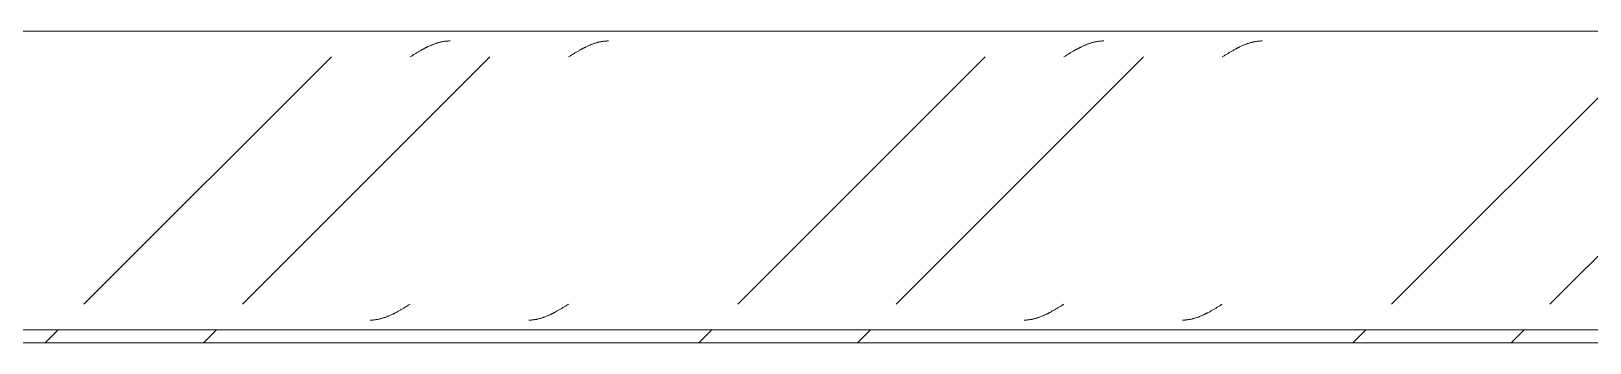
# Model space of a CAD drawing. Header units: centimetres. Extents: x -6111 to 13767, y -285 to 1600.
# Drawn here: x -5306.4 to -5186.5, y 930.5 to 954.5 of the extents above; entities that cross this region are included whole.
import ezdxf

# ---------------------------------------------------------------- set-up
doc = ezdxf.new("R2010")
doc.units = ezdxf.units.CM
doc.layers.add('S-BEAM', color=7, linetype='Continuous', lineweight=9)
pattern_1 = [(45, (0, 0), (-25.14472, 25.14472), []), (45, (0, 38.1), (-25.14472, 25.14472), [])]

# ---------------------------------------------------------------- blocks, each defined once
blk = doc.blocks.new('FP_38-Elevación Eje 1')
at = {"layer": 'S-BEAM', "color": 9, "true_color": 0xc0c0c0}
for p, q in [((-5276.22, 953.18), (-5276.17, 953.21)), ((-5276.17, 953.21), (-5276.12, 953.23)), ((-5276.12, 953.23), (-5276.07, 953.26)), ((-5276.07, 953.26), (-5276.02, 953.28)), ((-5276.02, 953.28), (-5275.97, 953.31)), ((-5275.97, 953.31), (-5275.92, 953.33)), ((-5275.92, 953.33), (-5275.88, 953.35)), ((-5275.88, 953.35), (-5275.83, 953.38)), ((-5275.83, 953.38), (-5275.78, 953.4)), ((-5275.78, 953.4), (-5275.73, 953.42)), ((-5275.73, 953.42), (-5275.68, 953.44)), ((-5275.68, 953.44), (-5275.63, 953.46)), ((-5275.63, 953.46), (-5275.58, 953.48)), ((-5275.58, 953.48), (-5275.54, 953.5)), ((-5275.54, 953.5), (-5275.49, 953.52)), ((-5275.49, 953.52), (-5275.44, 953.54)), ((-5275.44, 953.54), (-5275.39, 953.55)), ((-5275.39, 953.55), (-5275.34, 953.57)), ((-5275.34, 953.57), (-5275.29, 953.59)), ((-5275.29, 953.59), (-5275.24, 953.6)), ((-5275.24, 953.6), (-5275.2, 953.62)), ((-5275.2, 953.62), (-5275.15, 953.63)), ((-5275.15, 953.63), (-5275.1, 953.65)), ((-5275.1, 953.65), (-5275.05, 953.66)), ((-5275.05, 953.66), (-5275, 953.67)), ((-5275, 953.67), (-5274.95, 953.69)), ((-5274.95, 953.69), (-5274.9, 953.7)), ((-5274.9, 953.7), (-5274.86, 953.71)), ((-5274.86, 953.71), (-5274.81, 953.72)), ((-5274.81, 953.72), (-5274.76, 953.73)), ((-5274.76, 953.73), (-5274.71, 953.73)), ((-5274.71, 953.73), (-5274.66, 953.74)), ((-5274.66, 953.74), (-5274.61, 953.75)), ((-5274.61, 953.75), (-5274.56, 953.76)), ((-5274.56, 953.76), (-5274.52, 953.76)), ((-5274.52, 953.76), (-5274.47, 953.77)), ((-5274.47, 953.77), (-5274.42, 953.77)), ((-5274.42, 953.77), (-5274.37, 953.77)), ((-5274.37, 953.77), (-5274.32, 953.78)), ((-5274.32, 953.78), (-5274.27, 953.78)), ((-5274.27, 953.78), (-5274.22, 953.78)), ((-5264.03, 953.18), (-5263.98, 953.21)), ((-5263.98, 953.21), (-5263.93, 953.23)), ((-5263.93, 953.23), (-5263.88, 953.26)), ((-5263.88, 953.26), (-5263.83, 953.28)), ((-5263.83, 953.28), (-5263.78, 953.31)), ((-5263.78, 953.31), (-5263.74, 953.33)), ((-5263.74, 953.33), (-5263.69, 953.35)), ((-5263.69, 953.35), (-5263.64, 953.38)), ((-5263.64, 953.38), (-5263.59, 953.4)), ((-5263.59, 953.4), (-5263.54, 953.42)), ((-5263.54, 953.42), (-5263.49, 953.44)), ((-5263.49, 953.44), (-5263.44, 953.46)), ((-5263.44, 953.46), (-5263.4, 953.48)), ((-5263.4, 953.48), (-5263.35, 953.5)), ((-5263.35, 953.5), (-5263.3, 953.52)), ((-5263.3, 953.52), (-5263.25, 953.54)), ((-5263.25, 953.54), (-5263.2, 953.55)), ((-5263.2, 953.55), (-5263.15, 953.57)), ((-5263.15, 953.57), (-5263.1, 953.59)), ((-5263.1, 953.59), (-5263.06, 953.6)), ((-5263.06, 953.6), (-5263.01, 953.62)), ((-5263.01, 953.62), (-5262.96, 953.63)), ((-5262.96, 953.63), (-5262.91, 953.65)), ((-5262.91, 953.65), (-5262.86, 953.66)), ((-5262.86, 953.66), (-5262.81, 953.67)), ((-5262.81, 953.67), (-5262.76, 953.69)), ((-5262.76, 953.69), (-5262.71, 953.7)), ((-5262.71, 953.7), (-5262.67, 953.71)), ((-5262.67, 953.71), (-5262.62, 953.72)), ((-5262.62, 953.72), (-5262.57, 953.73)), ((-5262.57, 953.73), (-5262.52, 953.73)), ((-5262.52, 953.73), (-5262.47, 953.74)), ((-5262.47, 953.74), (-5262.42, 953.75)), ((-5262.42, 953.75), (-5262.37, 953.76)), ((-5262.37, 953.76), (-5262.33, 953.76)), ((-5262.33, 953.76), (-5262.28, 953.77)), ((-5262.28, 953.77), (-5262.23, 953.77)), ((-5262.23, 953.77), (-5262.18, 953.77)), ((-5262.18, 953.77), (-5262.13, 953.78)), ((-5262.13, 953.78), (-5262.08, 953.78)), ((-5262.08, 953.78), (-5262.03, 953.78)), ((-5225.93, 953.18), (-5225.88, 953.21)), ((-5225.88, 953.21), (-5225.83, 953.23)), ((-5225.83, 953.23), (-5225.78, 953.26)), ((-5225.78, 953.26), (-5225.73, 953.28)), ((-5225.73, 953.28), (-5225.68, 953.31)), ((-5225.68, 953.31), (-5225.64, 953.33)), ((-5225.64, 953.33), (-5225.59, 953.35)), ((-5225.59, 953.35), (-5225.54, 953.38)), ((-5225.54, 953.38), (-5225.49, 953.4)), ((-5225.49, 953.4), (-5225.44, 953.42)), ((-5225.44, 953.42), (-5225.39, 953.44)), ((-5225.39, 953.44), (-5225.34, 953.46)), ((-5225.34, 953.46), (-5225.3, 953.48)), ((-5225.3, 953.48), (-5225.25, 953.5)), ((-5225.25, 953.5), (-5225.2, 953.52)), ((-5225.2, 953.52), (-5225.15, 953.54)), ((-5225.15, 953.54), (-5225.1, 953.55)), ((-5225.1, 953.55), (-5225.05, 953.57)), ((-5225.05, 953.57), (-5225, 953.59)), ((-5225, 953.59), (-5224.96, 953.6)), ((-5224.96, 953.6), (-5224.91, 953.62)), ((-5224.91, 953.62), (-5224.86, 953.63)), ((-5224.86, 953.63), (-5224.81, 953.65)), ((-5224.81, 953.65), (-5224.76, 953.66)), ((-5224.76, 953.66), (-5224.71, 953.67)), ((-5224.71, 953.67), (-5224.66, 953.69)), ((-5224.66, 953.69), (-5224.61, 953.7)), ((-5224.61, 953.7), (-5224.57, 953.71)), ((-5224.57, 953.71), (-5224.52, 953.72)), ((-5224.52, 953.72), (-5224.47, 953.73)), ((-5224.47, 953.73), (-5224.42, 953.73)), ((-5224.42, 953.73), (-5224.37, 953.74)), ((-5224.37, 953.74), (-5224.32, 953.75)), ((-5224.32, 953.75), (-5224.27, 953.76)), ((-5224.27, 953.76), (-5224.23, 953.76)), ((-5224.23, 953.76), (-5224.18, 953.77)), ((-5224.18, 953.77), (-5224.13, 953.77)), ((-5224.13, 953.77), (-5224.08, 953.77)), ((-5224.08, 953.77), (-5224.03, 953.78)), ((-5224.03, 953.78), (-5223.98, 953.78)), ((-5223.98, 953.78), (-5223.93, 953.78)), ((-5213.74, 953.18), (-5213.69, 953.21)), ((-5213.69, 953.21), (-5213.64, 953.23)), ((-5213.64, 953.23), (-5213.59, 953.26)), ((-5213.59, 953.26), (-5213.54, 953.28)), ((-5213.54, 953.28), (-5213.49, 953.31)), ((-5213.49, 953.31), (-5213.45, 953.33)), ((-5213.45, 953.33), (-5213.4, 953.35)), ((-5213.4, 953.35), (-5213.35, 953.38)), ((-5213.35, 953.38), (-5213.3, 953.4)), ((-5213.3, 953.4), (-5213.25, 953.42)), ((-5213.25, 953.42), (-5213.2, 953.44)), ((-5213.2, 953.44), (-5213.15, 953.46)), ((-5213.15, 953.46), (-5213.11, 953.48)), ((-5213.11, 953.48), (-5213.06, 953.5)), ((-5213.06, 953.5), (-5213.01, 953.52)), ((-5213.01, 953.52), (-5212.96, 953.54)), ((-5212.96, 953.54), (-5212.91, 953.55)), ((-5212.91, 953.55), (-5212.86, 953.57)), ((-5212.86, 953.57), (-5212.81, 953.59)), ((-5212.81, 953.59), (-5212.77, 953.6)), ((-5212.77, 953.6), (-5212.72, 953.62)), ((-5212.72, 953.62), (-5212.67, 953.63)), ((-5212.67, 953.63), (-5212.62, 953.65)), ((-5212.62, 953.65), (-5212.57, 953.66)), ((-5212.57, 953.66), (-5212.52, 953.67)), ((-5212.52, 953.67), (-5212.47, 953.69)), ((-5212.47, 953.69), (-5212.43, 953.7)), ((-5212.43, 953.7), (-5212.38, 953.71)), ((-5212.38, 953.71), (-5212.33, 953.72)), ((-5212.33, 953.72), (-5212.28, 953.73)), ((-5212.28, 953.73), (-5212.23, 953.73)), ((-5212.23, 953.73), (-5212.18, 953.74)), ((-5212.18, 953.74), (-5212.13, 953.75)), ((-5212.13, 953.75), (-5212.09, 953.76)), ((-5212.09, 953.76), (-5212.04, 953.76)), ((-5212.04, 953.76), (-5211.99, 953.77)), ((-5211.99, 953.77), (-5211.94, 953.77)), ((-5211.94, 953.77), (-5211.89, 953.77)), ((-5211.89, 953.77), (-5211.84, 953.78)), ((-5211.84, 953.78), (-5211.79, 953.78)), ((-5211.79, 953.78), (-5211.75, 953.78)), ((-5277.29, 952.55), (-5277.24, 952.58)), ((-5277.24, 952.58), (-5277.19, 952.61)), ((-5277.19, 952.61), (-5277.14, 952.64)), ((-5277.14, 952.64), (-5277.09, 952.67)), ((-5277.09, 952.67), (-5277.04, 952.7)), ((-5277.04, 952.7), (-5276.99, 952.73)), ((-5276.99, 952.73), (-5276.95, 952.76)), ((-5276.95, 952.76), (-5276.9, 952.79)), ((-5276.9, 952.79), (-5276.85, 952.82)), ((-5276.85, 952.82), (-5276.8, 952.85)), ((-5276.8, 952.85), (-5276.75, 952.88)), ((-5276.75, 952.88), (-5276.7, 952.91)), ((-5276.7, 952.91), (-5276.65, 952.94)), ((-5276.65, 952.94), (-5276.61, 952.96)), ((-5276.61, 952.96), (-5276.56, 952.99)), ((-5276.56, 952.99), (-5276.51, 953.02)), ((-5276.51, 953.02), (-5276.46, 953.05)), ((-5276.46, 953.05), (-5276.41, 953.08)), ((-5276.41, 953.08), (-5276.36, 953.1)), ((-5276.36, 953.1), (-5276.31, 953.13)), ((-5276.31, 953.13), (-5276.27, 953.16)), ((-5276.27, 953.16), (-5276.22, 953.18)), ((-5265.1, 952.55), (-5265.05, 952.58)), ((-5265.05, 952.58), (-5265, 952.61)), ((-5265, 952.61), (-5264.95, 952.64)), ((-5264.95, 952.64), (-5264.9, 952.67)), ((-5264.9, 952.67), (-5264.85, 952.7)), ((-5264.85, 952.7), (-5264.8, 952.73)), ((-5264.8, 952.73), (-5264.76, 952.76)), ((-5264.76, 952.76), (-5264.71, 952.79)), ((-5264.71, 952.79), (-5264.66, 952.82)), ((-5264.66, 952.82), (-5264.61, 952.85)), ((-5264.61, 952.85), (-5264.56, 952.88)), ((-5264.56, 952.88), (-5264.51, 952.91)), ((-5264.51, 952.91), (-5264.46, 952.94)), ((-5264.46, 952.94), (-5264.42, 952.96)), ((-5264.42, 952.96), (-5264.37, 952.99)), ((-5264.37, 952.99), (-5264.32, 953.02)), ((-5264.32, 953.02), (-5264.27, 953.05)), ((-5264.27, 953.05), (-5264.22, 953.08)), ((-5264.22, 953.08), (-5264.17, 953.1)), ((-5264.17, 953.1), (-5264.12, 953.13)), ((-5264.12, 953.13), (-5264.08, 953.16)), ((-5264.08, 953.16), (-5264.03, 953.18)), ((-5227, 952.55), (-5226.95, 952.58)), ((-5226.95, 952.58), (-5226.9, 952.61)), ((-5226.9, 952.61), (-5226.85, 952.64)), ((-5226.85, 952.64), (-5226.8, 952.67)), ((-5226.8, 952.67), (-5226.75, 952.7)), ((-5226.75, 952.7), (-5226.7, 952.73)), ((-5226.7, 952.73), (-5226.66, 952.76)), ((-5226.66, 952.76), (-5226.61, 952.79)), ((-5226.61, 952.79), (-5226.56, 952.82)), ((-5226.56, 952.82), (-5226.51, 952.85)), ((-5226.51, 952.85), (-5226.46, 952.88)), ((-5226.46, 952.88), (-5226.41, 952.91)), ((-5226.41, 952.91), (-5226.36, 952.94)), ((-5226.36, 952.94), (-5226.32, 952.96)), ((-5226.32, 952.96), (-5226.27, 952.99)), ((-5226.27, 952.99), (-5226.22, 953.02)), ((-5226.22, 953.02), (-5226.17, 953.05)), ((-5226.17, 953.05), (-5226.12, 953.08)), ((-5226.12, 953.08), (-5226.07, 953.1)), ((-5226.07, 953.1), (-5226.02, 953.13)), ((-5226.02, 953.13), (-5225.98, 953.16)), ((-5225.98, 953.16), (-5225.93, 953.18)), ((-5214.81, 952.55), (-5214.76, 952.58)), ((-5214.76, 952.58), (-5214.71, 952.61)), ((-5214.71, 952.61), (-5214.66, 952.64)), ((-5214.66, 952.64), (-5214.61, 952.67)), ((-5214.61, 952.67), (-5214.56, 952.7)), ((-5214.56, 952.7), (-5214.52, 952.73)), ((-5214.52, 952.73), (-5214.47, 952.76)), ((-5214.47, 952.76), (-5214.42, 952.79)), ((-5214.42, 952.79), (-5214.37, 952.82)), ((-5214.37, 952.82), (-5214.32, 952.85)), ((-5214.32, 952.85), (-5214.27, 952.88)), ((-5214.27, 952.88), (-5214.22, 952.91)), ((-5214.22, 952.91), (-5214.17, 952.94)), ((-5214.17, 952.94), (-5214.13, 952.96)), ((-5214.13, 952.96), (-5214.08, 952.99)), ((-5214.08, 952.99), (-5214.03, 953.02)), ((-5214.03, 953.02), (-5213.98, 953.05)), ((-5213.98, 953.05), (-5213.93, 953.08)), ((-5213.93, 953.08), (-5213.88, 953.1)), ((-5213.88, 953.1), (-5213.83, 953.13)), ((-5213.83, 953.13), (-5213.79, 953.16)), ((-5213.79, 953.16), (-5213.74, 953.18))]:
    blk.add_line(p, q, dxfattribs=at)
blk = doc.blocks.new('FP_39-Elevación Eje 1')
at = {"layer": 'S-BEAM', "color": 9, "true_color": 0xc0c0c0}
for p, q in [((-5278.5, 932.8), (-5278.45, 932.83)), ((-5278.45, 932.83), (-5278.4, 932.85)), ((-5278.4, 932.85), (-5278.35, 932.88)), ((-5278.35, 932.88), (-5278.31, 932.9)), ((-5278.31, 932.9), (-5278.26, 932.93)), ((-5278.26, 932.93), (-5278.21, 932.96)), ((-5278.21, 932.96), (-5278.16, 932.99)), ((-5278.16, 932.99), (-5278.11, 933.01)), ((-5278.11, 933.01), (-5278.06, 933.04)), ((-5278.06, 933.04), (-5278.01, 933.07)), ((-5278.01, 933.07), (-5277.97, 933.1)), ((-5277.97, 933.1), (-5277.92, 933.13)), ((-5277.92, 933.13), (-5277.87, 933.15)), ((-5277.87, 933.15), (-5277.82, 933.18)), ((-5277.82, 933.18), (-5277.77, 933.21)), ((-5277.77, 933.21), (-5277.72, 933.24)), ((-5277.72, 933.24), (-5277.67, 933.27)), ((-5277.67, 933.27), (-5277.63, 933.3)), ((-5277.63, 933.3), (-5277.58, 933.33)), ((-5277.58, 933.33), (-5277.53, 933.36)), ((-5277.53, 933.36), (-5277.48, 933.39)), ((-5277.48, 933.39), (-5277.43, 933.42)), ((-5277.43, 933.42), (-5277.38, 933.45)), ((-5277.38, 933.45), (-5277.33, 933.48)), ((-5277.33, 933.48), (-5277.29, 933.51)), ((-5266.31, 932.8), (-5266.26, 932.83)), ((-5266.26, 932.83), (-5266.21, 932.85)), ((-5266.21, 932.85), (-5266.17, 932.88)), ((-5266.17, 932.88), (-5266.12, 932.9)), ((-5266.12, 932.9), (-5266.07, 932.93)), ((-5266.07, 932.93), (-5266.02, 932.96)), ((-5266.02, 932.96), (-5265.97, 932.99)), ((-5265.97, 932.99), (-5265.92, 933.01)), ((-5265.92, 933.01), (-5265.87, 933.04)), ((-5265.87, 933.04), (-5265.83, 933.07)), ((-5265.83, 933.07), (-5265.78, 933.1)), ((-5265.78, 933.1), (-5265.73, 933.13)), ((-5265.73, 933.13), (-5265.68, 933.15)), ((-5265.68, 933.15), (-5265.63, 933.18)), ((-5265.63, 933.18), (-5265.58, 933.21)), ((-5265.58, 933.21), (-5265.53, 933.24)), ((-5265.53, 933.24), (-5265.49, 933.27)), ((-5265.49, 933.27), (-5265.44, 933.3)), ((-5265.44, 933.3), (-5265.39, 933.33)), ((-5265.39, 933.33), (-5265.34, 933.36)), ((-5265.34, 933.36), (-5265.29, 933.39)), ((-5265.29, 933.39), (-5265.24, 933.42)), ((-5265.24, 933.42), (-5265.19, 933.45)), ((-5265.19, 933.45), (-5265.14, 933.48)), ((-5265.14, 933.48), (-5265.1, 933.51)), ((-5228.21, 932.8), (-5228.16, 932.83)), ((-5228.16, 932.83), (-5228.11, 932.85)), ((-5228.11, 932.85), (-5228.07, 932.88)), ((-5228.07, 932.88), (-5228.02, 932.9)), ((-5228.02, 932.9), (-5227.97, 932.93)), ((-5227.97, 932.93), (-5227.92, 932.96)), ((-5227.92, 932.96), (-5227.87, 932.99)), ((-5227.87, 932.99), (-5227.82, 933.01)), ((-5227.82, 933.01), (-5227.77, 933.04)), ((-5227.77, 933.04), (-5227.73, 933.07)), ((-5227.73, 933.07), (-5227.68, 933.1)), ((-5227.68, 933.1), (-5227.63, 933.13)), ((-5227.63, 933.13), (-5227.58, 933.15)), ((-5227.58, 933.15), (-5227.53, 933.18)), ((-5227.53, 933.18), (-5227.48, 933.21)), ((-5227.48, 933.21), (-5227.43, 933.24)), ((-5227.43, 933.24), (-5227.39, 933.27)), ((-5227.39, 933.27), (-5227.34, 933.3)), ((-5227.34, 933.3), (-5227.29, 933.33)), ((-5227.29, 933.33), (-5227.24, 933.36)), ((-5227.24, 933.36), (-5227.19, 933.39)), ((-5227.19, 933.39), (-5227.14, 933.42)), ((-5227.14, 933.42), (-5227.09, 933.45)), ((-5227.09, 933.45), (-5227.04, 933.48)), ((-5227.04, 933.48), (-5227, 933.51)), ((-5216.02, 932.8), (-5215.97, 932.83)), ((-5215.97, 932.83), (-5215.92, 932.85)), ((-5215.92, 932.85), (-5215.88, 932.88)), ((-5215.88, 932.88), (-5215.83, 932.9)), ((-5215.83, 932.9), (-5215.78, 932.93)), ((-5215.78, 932.93), (-5215.73, 932.96)), ((-5215.73, 932.96), (-5215.68, 932.99)), ((-5215.68, 932.99), (-5215.63, 933.01)), ((-5215.63, 933.01), (-5215.58, 933.04)), ((-5215.58, 933.04), (-5215.54, 933.07)), ((-5215.54, 933.07), (-5215.49, 933.1)), ((-5215.49, 933.1), (-5215.44, 933.13)), ((-5215.44, 933.13), (-5215.39, 933.15)), ((-5215.39, 933.15), (-5215.34, 933.18)), ((-5215.34, 933.18), (-5215.29, 933.21)), ((-5215.29, 933.21), (-5215.24, 933.24)), ((-5215.24, 933.24), (-5215.2, 933.27)), ((-5215.2, 933.27), (-5215.15, 933.3)), ((-5215.15, 933.3), (-5215.1, 933.33)), ((-5215.1, 933.33), (-5215.05, 933.36)), ((-5215.05, 933.36), (-5215, 933.39)), ((-5215, 933.39), (-5214.95, 933.42)), ((-5214.95, 933.42), (-5214.9, 933.45)), ((-5214.9, 933.45), (-5214.86, 933.48)), ((-5214.86, 933.48), (-5214.81, 933.51)), ((-5280.35, 932.28), (-5280.3, 932.28)), ((-5280.3, 932.28), (-5280.25, 932.29)), ((-5280.25, 932.29), (-5280.2, 932.29)), ((-5280.2, 932.29), (-5280.15, 932.29)), ((-5280.15, 932.29), (-5280.1, 932.3)), ((-5280.1, 932.3), (-5280.06, 932.3)), ((-5280.06, 932.3), (-5280.01, 932.31)), ((-5280.01, 932.31), (-5279.96, 932.31)), ((-5279.96, 932.31), (-5279.91, 932.32)), ((-5279.91, 932.32), (-5279.86, 932.33)), ((-5279.86, 932.33), (-5279.81, 932.33)), ((-5279.81, 932.33), (-5279.76, 932.34)), ((-5279.76, 932.34), (-5279.72, 932.35)), ((-5279.72, 932.35), (-5279.67, 932.36)), ((-5279.67, 932.36), (-5279.62, 932.38)), ((-5279.62, 932.38), (-5279.57, 932.39)), ((-5279.57, 932.39), (-5279.52, 932.4)), ((-5279.52, 932.4), (-5279.47, 932.41)), ((-5279.47, 932.41), (-5279.42, 932.43)), ((-5279.42, 932.43), (-5279.38, 932.44)), ((-5279.38, 932.44), (-5279.33, 932.46)), ((-5279.33, 932.46), (-5279.28, 932.47)), ((-5279.28, 932.47), (-5279.23, 932.49)), ((-5279.23, 932.49), (-5279.18, 932.51)), ((-5279.18, 932.51), (-5279.13, 932.52)), ((-5279.13, 932.52), (-5279.08, 932.54)), ((-5279.08, 932.54), (-5279.04, 932.56)), ((-5279.04, 932.56), (-5278.99, 932.58)), ((-5278.99, 932.58), (-5278.94, 932.6)), ((-5278.94, 932.6), (-5278.89, 932.62)), ((-5278.89, 932.62), (-5278.84, 932.64)), ((-5278.84, 932.64), (-5278.79, 932.66)), ((-5278.79, 932.66), (-5278.74, 932.69)), ((-5278.74, 932.69), (-5278.69, 932.71)), ((-5278.69, 932.71), (-5278.65, 932.73)), ((-5278.65, 932.73), (-5278.6, 932.75)), ((-5278.6, 932.75), (-5278.55, 932.78)), ((-5278.55, 932.78), (-5278.5, 932.8)), ((-5268.16, 932.28), (-5268.11, 932.28)), ((-5268.11, 932.28), (-5268.06, 932.29)), ((-5268.06, 932.29), (-5268.01, 932.29)), ((-5268.01, 932.29), (-5267.96, 932.29)), ((-5267.96, 932.29), (-5267.91, 932.3)), ((-5267.91, 932.3), (-5267.87, 932.3)), ((-5267.87, 932.3), (-5267.82, 932.31)), ((-5267.82, 932.31), (-5267.77, 932.31)), ((-5267.77, 932.31), (-5267.72, 932.32)), ((-5267.72, 932.32), (-5267.67, 932.33)), ((-5267.67, 932.33), (-5267.62, 932.33)), ((-5267.62, 932.33), (-5267.57, 932.34)), ((-5267.57, 932.34), (-5267.53, 932.35)), ((-5267.53, 932.35), (-5267.48, 932.36)), ((-5267.48, 932.36), (-5267.43, 932.38)), ((-5267.43, 932.38), (-5267.38, 932.39)), ((-5267.38, 932.39), (-5267.33, 932.4)), ((-5267.33, 932.4), (-5267.28, 932.41)), ((-5267.28, 932.41), (-5267.23, 932.43)), ((-5267.23, 932.43), (-5267.19, 932.44)), ((-5267.19, 932.44), (-5267.14, 932.46)), ((-5267.14, 932.46), (-5267.09, 932.47)), ((-5267.09, 932.47), (-5267.04, 932.49)), ((-5267.04, 932.49), (-5266.99, 932.51)), ((-5266.99, 932.51), (-5266.94, 932.52)), ((-5266.94, 932.52), (-5266.89, 932.54)), ((-5266.89, 932.54), (-5266.85, 932.56)), ((-5266.85, 932.56), (-5266.8, 932.58)), ((-5266.8, 932.58), (-5266.75, 932.6)), ((-5266.75, 932.6), (-5266.7, 932.62)), ((-5266.7, 932.62), (-5266.65, 932.64)), ((-5266.65, 932.64), (-5266.6, 932.66)), ((-5266.6, 932.66), (-5266.55, 932.69)), ((-5266.55, 932.69), (-5266.51, 932.71)), ((-5266.51, 932.71), (-5266.46, 932.73)), ((-5266.46, 932.73), (-5266.41, 932.75)), ((-5266.41, 932.75), (-5266.36, 932.78)), ((-5266.36, 932.78), (-5266.31, 932.8)), ((-5230.06, 932.28), (-5230.01, 932.28)), ((-5230.01, 932.28), (-5229.96, 932.29)), ((-5229.96, 932.29), (-5229.91, 932.29)), ((-5229.91, 932.29), (-5229.86, 932.29)), ((-5229.86, 932.29), (-5229.81, 932.3)), ((-5229.81, 932.3), (-5229.77, 932.3)), ((-5229.77, 932.3), (-5229.72, 932.31)), ((-5229.72, 932.31), (-5229.67, 932.31)), ((-5229.67, 932.31), (-5229.62, 932.32)), ((-5229.62, 932.32), (-5229.57, 932.33)), ((-5229.57, 932.33), (-5229.52, 932.33)), ((-5229.52, 932.33), (-5229.47, 932.34)), ((-5229.47, 932.34), (-5229.43, 932.35)), ((-5229.43, 932.35), (-5229.38, 932.36)), ((-5229.38, 932.36), (-5229.33, 932.38)), ((-5229.33, 932.38), (-5229.28, 932.39)), ((-5229.28, 932.39), (-5229.23, 932.4)), ((-5229.23, 932.4), (-5229.18, 932.41)), ((-5229.18, 932.41), (-5229.13, 932.43)), ((-5229.13, 932.43), (-5229.09, 932.44)), ((-5229.09, 932.44), (-5229.04, 932.46)), ((-5229.04, 932.46), (-5228.99, 932.47)), ((-5228.99, 932.47), (-5228.94, 932.49)), ((-5228.94, 932.49), (-5228.89, 932.51)), ((-5228.89, 932.51), (-5228.84, 932.52)), ((-5228.84, 932.52), (-5228.79, 932.54)), ((-5228.79, 932.54), (-5228.75, 932.56)), ((-5228.75, 932.56), (-5228.7, 932.58)), ((-5228.7, 932.58), (-5228.65, 932.6)), ((-5228.65, 932.6), (-5228.6, 932.62)), ((-5228.6, 932.62), (-5228.55, 932.64)), ((-5228.55, 932.64), (-5228.5, 932.66)), ((-5228.5, 932.66), (-5228.45, 932.69)), ((-5228.45, 932.69), (-5228.41, 932.71)), ((-5228.41, 932.71), (-5228.36, 932.73)), ((-5228.36, 932.73), (-5228.31, 932.75)), ((-5228.31, 932.75), (-5228.26, 932.78)), ((-5228.26, 932.78), (-5228.21, 932.8)), ((-5217.87, 932.28), (-5217.82, 932.28)), ((-5217.82, 932.28), (-5217.77, 932.29)), ((-5217.77, 932.29), (-5217.72, 932.29)), ((-5217.72, 932.29), (-5217.67, 932.29)), ((-5217.67, 932.29), (-5217.63, 932.3)), ((-5217.63, 932.3), (-5217.58, 932.3)), ((-5217.58, 932.3), (-5217.53, 932.31)), ((-5217.53, 932.31), (-5217.48, 932.31)), ((-5217.48, 932.31), (-5217.43, 932.32)), ((-5217.43, 932.32), (-5217.38, 932.33)), ((-5217.38, 932.33), (-5217.33, 932.33)), ((-5217.33, 932.33), (-5217.29, 932.34)), ((-5217.29, 932.34), (-5217.24, 932.35)), ((-5217.24, 932.35), (-5217.19, 932.36)), ((-5217.19, 932.36), (-5217.14, 932.38)), ((-5217.14, 932.38), (-5217.09, 932.39)), ((-5217.09, 932.39), (-5217.04, 932.4)), ((-5217.04, 932.4), (-5216.99, 932.41)), ((-5216.99, 932.41), (-5216.95, 932.43)), ((-5216.95, 932.43), (-5216.9, 932.44)), ((-5216.9, 932.44), (-5216.85, 932.46)), ((-5216.85, 932.46), (-5216.8, 932.47)), ((-5216.8, 932.47), (-5216.75, 932.49)), ((-5216.75, 932.49), (-5216.7, 932.51)), ((-5216.7, 932.51), (-5216.65, 932.52)), ((-5216.65, 932.52), (-5216.6, 932.54)), ((-5216.6, 932.54), (-5216.56, 932.56)), ((-5216.56, 932.56), (-5216.51, 932.58)), ((-5216.51, 932.58), (-5216.46, 932.6)), ((-5216.46, 932.6), (-5216.41, 932.62)), ((-5216.41, 932.62), (-5216.36, 932.64)), ((-5216.36, 932.64), (-5216.31, 932.66)), ((-5216.31, 932.66), (-5216.26, 932.69)), ((-5216.26, 932.69), (-5216.22, 932.71)), ((-5216.22, 932.71), (-5216.17, 932.73)), ((-5216.17, 932.73), (-5216.12, 932.75)), ((-5216.12, 932.75), (-5216.07, 932.78)), ((-5216.07, 932.78), (-5216.02, 932.8))]:
    blk.add_line(p, q, dxfattribs=at)
blk = doc.blocks.new('M_W Shapes - 150 x 250-V37-Elevación Eje 1')
at = {"layer": 'S-BEAM', "true_color": 0xc0c0c0}
h = blk.add_hatch(dxfattribs=at)
h.set_pattern_fill('FP_3', color=9, style=0, pattern_type=2)
h.set_pattern_definition(pattern_1)
h.paths.add_polyline_path([(-5133.84, 933.51), (-4778.08, 933.51), (-4778.08, 952.55), (-5426.34, 952.55), (-5426.34, 933.51), (-5194.03, 933.51)])
h = blk.add_hatch(dxfattribs=at)
h.set_pattern_fill('FP_3', color=9, style=0, pattern_type=2)
h.set_pattern_definition(pattern_1)
h.paths.add_polyline_path([(-4778.08, 930.53), (-4778.08, 931.53), (-5426.34, 931.53), (-5426.34, 930.53), (-4802.8, 930.53)])
at = {"layer": 'S-BEAM'}
for p, q in [((-5426.34, 954.53), (-4778.08, 954.53)), ((-5426.34, 931.53), (-4778.08, 931.53)), ((-5426.34, 930.53), (-4778.08, 930.53))]:
    blk.add_line(p, q, dxfattribs=at)
for name in ['FP_38-Elevación Eje 1', 'FP_39-Elevación Eje 1']:
    blk.add_blockref(name, (0, 0), dxfattribs=at)

msp = doc.modelspace()

# ---------------------------------------------------------------- block references
at = {"layer": 'S-BEAM'}
msp.add_blockref('M_W Shapes - 150 x 250-V37-Elevación Eje 1', (0, 0), dxfattribs=at)

doc.saveas('drawing.dxf')
